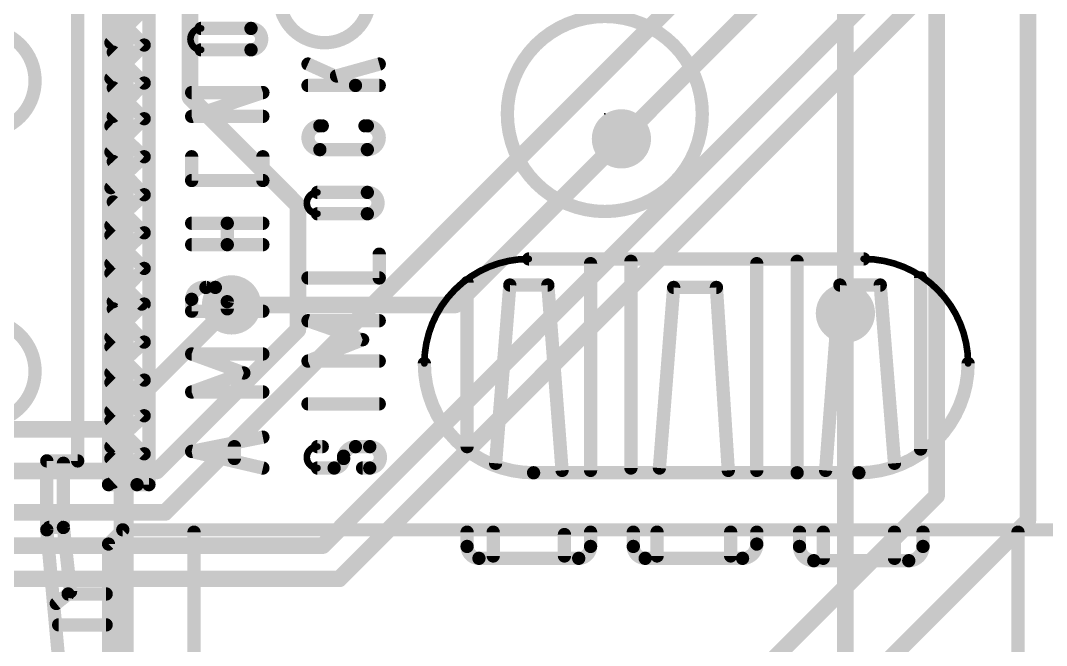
# Model space of a CAD drawing. Extents: x -21.4 to 69.1, y -5.3 to 64.3.
# Drawn here: x 44.78 to 60.48, y 13.59 to 23.15 of the extents above; entities that cross this region are included whole.
import ezdxf

# ---------------------------------------------------------------- set-up
doc = ezdxf.new("R2010")
doc.units = 0
for name, color, linetype in [('1', 12, 'CONTINUOUS'), ('16', 132, 'CONTINUOUS'), ('18', 110, 'CONTINUOUS'), ('21', 40, 'CONTINUOUS'), ('23', 53, 'CONTINUOUS')]:
    doc.layers.add(name, color=color, linetype=linetype)

# ---------------------------------------------------------------- blocks, each defined once
blk = doc.blocks.new('ROUNDV')
at = {"const_width": 0.5}
blk.add_lwpolyline([(0, -0.25, 1), (0, 0.25, 1), (0, -0.25)], format="xyb", dxfattribs=at)

msp = doc.modelspace()

# ---------------------------------------------------------------- linework, layer by layer
at = {"layer": '1', "const_width": 0.254}
for points in [[(46.99, 15.621), (59.69, 28.321)], [(53.975, 21.336), (60.198, 27.559)], [(47.371, 21.971), (47.371, 26.67)], [(49.403, 15.113), (60.96, 26.67)], [(49.657, 14.605), (61.468, 26.416)], [(49.022, 20.32), (47.371, 21.971)], [(49.022, 18.415), (49.022, 20.32)], [(46.101, 16.891), (48.006, 18.796)], [(57.404, 9.099), (57.404, 18.669)], [(46.863, 16.256), (49.022, 18.415)], [(39.243, 16.891), (46.101, 16.891)], [(46.863, 16.256), (39.116, 16.256)], [(38.862, 15.621), (46.99, 15.621)], [(49.403, 15.113), (38.608, 15.113)], [(49.657, 14.605), (38.354, 14.605)]]:
    msp.add_lwpolyline(points, dxfattribs=at)
at = {"layer": '1', "const_width": 0.127}
for points in [[(47.4159, 22.0159, 1), (47.3261, 21.9261)], [(47.3075, 21.971, 1), (47.4345, 21.971)], [(53.9301, 21.3809, 1), (54.0199, 21.2911)], [(49.0855, 20.32, 1), (48.9585, 20.32)], [(48.9771, 20.2751, 1), (49.0669, 20.3649)], [(48.0509, 18.7511, 1), (47.9611, 18.8409)], [(57.4675, 18.669, 1), (57.3405, 18.669)], [(49.0669, 18.3701, 1), (48.9771, 18.4599)], [(48.9585, 18.415, 1), (49.0855, 18.415)], [(46.0561, 16.9359, 1), (46.1459, 16.8461)], [(46.101, 16.8275, 1), (46.101, 16.9545)], [(46.8181, 16.3009, 1), (46.9079, 16.2111)], [(46.863, 16.1925, 1), (46.863, 16.3195)], [(46.9451, 15.6659, 1), (47.0349, 15.5761)], [(46.99, 15.5575, 1), (46.99, 15.6845)], [(49.403, 15.0495, 1), (49.403, 15.1765)], [(49.3581, 15.1579, 1), (49.4479, 15.0681)], [(49.6121, 14.6499, 1), (49.7019, 14.5601)], [(49.657, 14.5415, 1), (49.657, 14.6685)]]:
    msp.add_lwpolyline(points, format="xyb", dxfattribs=at)
at = {"layer": '16'}
for points, const_width in [([(58.801, 15.875), (58.801, 28.829)], 0.254), ([(60.198, 28.702), (60.198, 15.494)], 0.254), ([(57.404, 18.669), (57.404, 28.194)], 0.254), ([(46.355, 12.954), (46.355, 26.035)], 0.3048), ([(51.435, 18.796), (53.975, 21.336)], 0.254), ([(48.006, 18.796), (51.435, 18.796)], 0.254), ([(55.245, 12.319), (58.801, 15.875)], 0.254), ([(60.198, 15.494), (55.753, 11.049)], 0.254)]:
    msp.add_lwpolyline(points, dxfattribs=dict(at, const_width=const_width))
at = {"layer": '16', "const_width": 0.127}
for points in [[(54.0199, 21.2911, 1), (53.9301, 21.3809)], [(48.006, 18.8595, 1), (48.006, 18.7325)], [(51.3901, 18.8409, 1), (51.4799, 18.7511)], [(51.435, 18.7325, 1), (51.435, 18.8595)], [(57.3405, 18.669, 1), (57.4675, 18.669)], [(58.7375, 15.875, 1), (58.8645, 15.875)], [(58.8459, 15.8301, 1), (58.7561, 15.9199)], [(60.1345, 15.494, 1), (60.2615, 15.494)], [(60.2429, 15.4491, 1), (60.1531, 15.5389)]]:
    msp.add_lwpolyline(points, format="xyb", dxfattribs=at)
at = {"layer": '21', "const_width": 0.2032}
for points in [[(45.6506, 30.9143), (45.6506, 16.4095)], [(46.1232, 16.0459), (46.1232, 28.4786)], [(46.7412, 28.2242), (46.7412, 16.0459)], [(46.1596, 22.8076), (46.6685, 23.3165)], [(46.6685, 22.7712), (46.1596, 23.2802)], [(47.541, 23.0257), (48.3044, 23.0257)], [(46.1596, 22.2623), (46.6685, 22.7712)], [(48.3044, 22.6985), (47.541, 22.6985)], [(46.6685, 22.1896), (46.1959, 22.6622)], [(49.1769, 22.4804), (49.9039, 22.1532)], [(50.2675, 22.4804), (49.6131, 22.2986)], [(46.1959, 21.6806), (46.6685, 22.1896)], [(46.6685, 21.6443), (46.1959, 22.1169)], [(49.1769, 22.1532), (49.9039, 22.1532)], [(49.9039, 22.1532), (50.2675, 22.1532)], [(47.3956, 21.6806), (48.4862, 22.0442)], [(48.4862, 22.0442), (47.3956, 22.0442)], [(46.1596, 21.1354), (46.6685, 21.6443)], [(48.4862, 21.6806), (47.3956, 21.6806)], [(46.6685, 21.0626), (46.1596, 21.5352)], [(49.395, 21.5352), (49.3586, 21.5352)], [(50.0857, 21.5352), (50.0493, 21.5352)], [(49.3586, 21.1717), (50.0857, 21.1717)], [(46.1596, 20.5901), (46.6685, 21.0626)], [(46.6685, 20.481), (46.1959, 20.9899)], [(47.3956, 20.6991), (47.3956, 21.0626)], [(48.4862, 21.0626), (48.4862, 20.6991)], [(48.4862, 20.6991), (47.3956, 20.6991)], [(46.1596, 20.0084), (46.6685, 20.481)], [(49.3223, 20.5174), (50.0857, 20.5174)], [(46.6685, 19.8993), (46.1959, 20.3719)], [(50.0857, 20.1902), (49.3223, 20.1902)], [(47.9409, 20.0448), (47.3956, 20.0448)], [(48.4862, 20.0448), (47.9409, 20.0448)], [(47.9409, 19.7176), (47.9409, 20.0448)], [(46.1596, 19.4268), (46.6685, 19.8993)], [(46.6685, 19.3541), (46.1596, 19.863)], [(47.9409, 19.7176), (47.3956, 19.7176)], [(48.4862, 19.7176), (47.9409, 19.7176)], [(50.2675, 19.5722), (50.2675, 19.2086)], [(57.6834, 19.4995), (52.5578, 19.4995)], [(53.5029, 16.264), (53.5029, 19.4268)], [(54.1209, 16.3004), (54.1209, 19.4631)], [(56.0476, 16.264), (56.0476, 19.4268)], [(56.6656, 16.2277), (56.6656, 19.4631)], [(46.1596, 19.2813), (46.6322, 18.8088)], [(46.1959, 18.8451), (46.6685, 19.3541)], [(47.6137, 19.0632), (47.7591, 19.0632)], [(50.2675, 19.2086), (49.1769, 19.2086)], [(51.6125, 16.6276), (51.6125, 19.1359)], [(52.0488, 16.3731), (52.2669, 19.0996)], [(52.2669, 19.0996), (52.8485, 19.0996)], [(52.8485, 19.0996), (53.0666, 16.264)], [(54.5571, 16.3004), (54.7752, 19.0632)], [(54.7752, 19.0632), (55.4296, 19.0632)], [(55.4296, 19.0632), (55.6114, 16.264)], [(57.1018, 16.264), (57.3199, 19.0996)], [(57.3199, 19.0996), (57.9379, 19.0996)], [(57.9379, 19.0996), (58.1561, 16.3731)], [(58.5559, 16.5912), (58.5559, 19.2086)], [(46.1596, 18.2998), (46.6685, 18.8088)], [(47.3956, 18.6997), (47.3956, 18.8815)], [(47.9409, 18.8451), (47.9409, 18.7361)], [(46.6685, 18.2271), (46.1959, 18.7361)], [(48.4862, 18.6997), (47.3956, 18.6997)], [(50.013, 18.2635), (49.1769, 18.5543)], [(49.1769, 18.5543), (50.2675, 18.5543)], [(46.1596, 17.7545), (46.6685, 18.2271)], [(46.6685, 17.6455), (46.1596, 18.1544)], [(49.1769, 17.9363), (50.013, 18.2635)], [(48.1953, 17.7545), (47.3956, 18.0453)], [(47.3956, 18.0453), (48.4862, 18.0453)], [(50.2675, 17.9363), (49.1769, 17.9363)], [(47.3956, 17.4637), (48.1953, 17.7545)], [(46.1596, 17.1729), (46.6685, 17.6455)], [(46.6685, 17.1002), (46.1596, 17.6091)], [(48.4862, 17.4637), (47.3956, 17.4637)], [(49.1769, 17.2819), (50.2675, 17.2819)], [(46.1596, 16.6276), (46.6685, 17.1002)], [(46.6685, 16.5185), (46.1596, 17.0275)], [(47.3956, 16.5549), (48.4862, 16.773)], [(48.4862, 16.3004), (47.3956, 16.5549)], [(48.0499, 16.4458), (48.0499, 16.6276)], [(49.3223, 16.6276), (49.395, 16.6276)], [(50.1221, 16.6276), (49.9039, 16.6276)], [(45.6506, 16.4095), (45.178, 16.4095)], [(45.178, 16.4095), (45.178, 15.3552)], [(46.5595, 16.0459), (46.1596, 16.4458)], [(46.1959, 16.0823), (46.6685, 16.5185)], [(49.7222, 16.4822), (49.7222, 16.4458)], [(45.4325, 15.3916), (45.4325, 16.3731)], [(49.5768, 16.3004), (49.3223, 16.3004)], [(50.013, 16.3004), (50.1221, 16.3004)], [(52.6304, 16.2277), (56.6656, 16.2277)], [(56.6656, 16.2277), (57.6108, 16.2277)], [(46.5595, 16.0459), (46.1232, 16.0459)], [(46.7412, 16.0459), (46.5595, 16.0459)], [(45.178, 15.3552), (45.5416, 11.3927)], [(45.3962, 15.3916), (45.2144, 15.3916)], [(45.5416, 14.41), (45.4325, 15.3916)], [(46.1232, 15.1371), (46.3413, 15.3552)], [(46.3413, 15.3552), (61.028, 15.3552)], [(47.4319, 12.8469), (47.4319, 15.3189)], [(51.6125, 15.3189), (51.6125, 15.1008)], [(52.0124, 14.9553), (52.0124, 15.3189)], [(53.5029, 15.3189), (53.5029, 15.1008)], [(54.1572, 15.3189), (54.1572, 15.1008)], [(54.5208, 14.9553), (54.5208, 15.3189)], [(55.6477, 14.9553), (55.6477, 15.3189)], [(56.0476, 15.3189), (56.0476, 15.1371)], [(56.7019, 15.3189), (56.7019, 15.1008)], [(57.0655, 14.919), (57.0655, 15.3189)], [(58.1561, 14.919), (58.1561, 15.3189)], [(58.5923, 15.3189), (58.5923, 15.1008)], [(60.0464, 12.8469), (60.0464, 15.3189)], [(46.1232, 10.5566), (46.1232, 15.1371)], [(53.103, 14.9553), (53.103, 15.2825)], [(51.7943, 14.919), (53.3211, 14.919)], [(54.339, 14.919), (55.8295, 14.919)], [(56.9201, 14.8826), (58.3741, 14.8826)], [(45.5052, 14.3737), (45.3235, 14.2283)], [(46.0869, 14.3737), (45.5052, 14.3737)], [(45.3598, 13.9011), (46.0869, 13.9011)]]:
    msp.add_lwpolyline(points, dxfattribs=at)
at = {"layer": '21'}
for points, const_width in [([(49.4313, 22.8067, 1), (49.4313, 24.1899, 1), (49.4313, 22.8067)], 0.2032), ([(53.721, 20.2248, 1), (53.721, 23.2092, 1), (53.721, 20.2248)], 0.2032), ([(44.217, 21.4433, 1), (44.217, 23.0067, 1), (44.217, 21.4433)], 0.2032), ([(47.541, 23.0765, 1), (47.541, 22.9749)], 0.1016), ([(48.3044, 22.6985, 1), (48.3044, 23.0257)], 0.2032), ([(48.3044, 23.0765, 1), (48.3044, 22.9749)], 0.1016), ([(48.3044, 22.9749, 1), (48.3044, 23.0765)], 0.1016), ([(47.541, 23.0257, 1), (47.541, 22.6985)], 0.1016), ([(47.541, 23.0003, 1), (47.541, 23.0511)], 0.0508), ([(46.1237, 22.8435, 1), (46.1955, 22.7717)], 0.1016), ([(46.7044, 22.7353, 1), (46.6326, 22.8071)], 0.1016), ([(46.6326, 22.7353, 1), (46.7044, 22.8071)], 0.1016), ([(47.541, 22.7493, 1), (47.541, 22.6477)], 0.1016), ([(48.3044, 22.7493, 1), (48.3044, 22.6477)], 0.1016), ([(48.3044, 22.6477, 1), (48.3044, 22.7493)], 0.1016), ([(46.2318, 22.6981, 1), (46.16, 22.6263)], 0.1016), ([(47.541, 22.6731, 1), (47.541, 22.7239)], 0.0508), ([(49.1977, 22.5267, 1), (49.1561, 22.4341)], 0.1016), ([(50.2811, 22.4315, 1), (50.2539, 22.5293)], 0.1016), ([(46.1237, 22.2982, 1), (46.1955, 22.2264)], 0.1016), ([(49.5995, 22.3475, 1), (49.6267, 22.2497)], 0.1016), ([(46.2318, 22.1528, 1), (46.16, 22.081)], 0.1016), ([(46.7057, 22.155, 1), (46.6313, 22.2242)], 0.1016), ([(46.6326, 22.1537, 1), (46.7044, 22.2255)], 0.1016), ([(49.1769, 22.204, 1), (49.1769, 22.1024)], 0.1016), ([(49.9039, 22.204, 1), (49.9039, 22.1024)], 0.1016), ([(49.8831, 22.1069, 1), (49.9247, 22.1995)], 0.1016), ([(49.9039, 22.1024, 1), (49.9039, 22.204)], 0.1016), ([(50.2675, 22.1024, 1), (50.2675, 22.204)], 0.1016), ([(47.3956, 22.095, 1), (47.3956, 21.9934)], 0.1016), ([(48.5023, 21.996, 1), (48.4701, 22.0924)], 0.1016), ([(48.4862, 21.9934, 1), (48.4862, 22.095)], 0.1016), ([(46.1587, 21.7152, 1), (46.2331, 21.646)], 0.1016), ([(46.7044, 21.6084, 1), (46.6326, 21.6802)], 0.1016), ([(46.6326, 21.6084, 1), (46.7044, 21.6802)], 0.1016), ([(47.3956, 21.7314, 1), (47.3956, 21.6298)], 0.1016), ([(47.3795, 21.7288, 1), (47.4117, 21.6324)], 0.1016), ([(48.4862, 21.6298, 1), (48.4862, 21.7314)], 0.1016), ([(46.1942, 21.5724, 1), (46.125, 21.498)], 0.1016), ([(49.3586, 21.5352, 1), (49.3586, 21.1717)], 0.2032), ([(49.3586, 21.586, 1), (49.3586, 21.4844)], 0.1016), ([(49.3586, 21.4844, 1), (49.3586, 21.586)], 0.1016), ([(49.395, 21.4844, 1), (49.395, 21.586)], 0.1016), ([(50.0493, 21.586, 1), (50.0493, 21.4844)], 0.1016), ([(50.0857, 21.1717, 1), (50.0857, 21.5352)], 0.2032), ([(50.0857, 21.586, 1), (50.0857, 21.4844)], 0.1016), ([(50.0857, 21.4844, 1), (50.0857, 21.586)], 0.1016), ([(46.1237, 21.1713, 1), (46.1955, 21.0995)], 0.1016), ([(49.3586, 21.2225, 1), (49.3586, 21.1209)], 0.1016), ([(49.3586, 21.1209, 1), (49.3586, 21.2225)], 0.1016), ([(50.0857, 21.2225, 1), (50.0857, 21.1209)], 0.1016), ([(50.0857, 21.1209, 1), (50.0857, 21.2225)], 0.1016), ([(46.2331, 21.0245, 1), (46.1587, 20.9553)], 0.1016), ([(46.7031, 21.0254, 1), (46.6339, 21.0998)], 0.1016), ([(46.6339, 21.0254, 1), (46.7031, 21.0998)], 0.1016), ([(47.4464, 21.0626, 1), (47.3448, 21.0626)], 0.1016), ([(48.537, 21.0626, 1), (48.4354, 21.0626)], 0.1016), ([(47.3956, 20.7499, 1), (47.3956, 20.6483)], 0.1016), ([(47.3448, 20.6991, 1), (47.4464, 20.6991)], 0.1016), ([(48.4354, 20.6991, 1), (48.537, 20.6991)], 0.1016), ([(48.4862, 20.6483, 1), (48.4862, 20.7499)], 0.1016), ([(46.125, 20.6273, 1), (46.1942, 20.5529)], 0.1016), ([(46.7031, 20.4438, 1), (46.6339, 20.5182)], 0.1016), ([(49.3223, 20.5682, 1), (49.3223, 20.4666)], 0.1016), ([(50.0857, 20.1902, 1), (50.0857, 20.5174)], 0.2032), ([(50.0857, 20.5682, 1), (50.0857, 20.4666)], 0.1016), ([(50.0857, 20.4666, 1), (50.0857, 20.5682)], 0.1016), ([(46.2318, 20.4078, 1), (46.16, 20.336)], 0.1016), ([(46.6313, 20.4464, 1), (46.7057, 20.5156)], 0.1016), ([(49.3223, 20.5174, 1), (49.3223, 20.1902)], 0.1016), ([(49.3223, 20.492, 1), (49.3223, 20.5428)], 0.0508), ([(49.3223, 20.241, 1), (49.3223, 20.1394)], 0.1016), ([(50.0857, 20.241, 1), (50.0857, 20.1394)], 0.1016), ([(50.0857, 20.1394, 1), (50.0857, 20.241)], 0.1016), ([(47.3956, 20.0956, 1), (47.3956, 19.994)], 0.1016), ([(47.9409, 20.0956, 1), (47.9409, 19.994)], 0.1016), ([(47.9917, 20.0448, 1), (47.8901, 20.0448)], 0.1016), ([(47.9409, 19.994, 1), (47.9409, 20.0956)], 0.1016), ([(48.4862, 19.994, 1), (48.4862, 20.0956)], 0.1016), ([(49.3223, 20.1648, 1), (49.3223, 20.2156)], 0.0508), ([(46.125, 20.0456, 1), (46.1942, 19.9712)], 0.1016), ([(46.1955, 19.8989, 1), (46.1237, 19.8271)], 0.1016), ([(46.6326, 19.8634, 1), (46.7044, 19.9352)], 0.1016), ([(46.7031, 19.8621, 1), (46.6339, 19.9365)], 0.1016), ([(47.3956, 19.7684, 1), (47.3956, 19.6668)], 0.1016), ([(47.9409, 19.7684, 1), (47.9409, 19.6668)], 0.1016), ([(47.9409, 19.6668, 1), (47.9409, 19.7684)], 0.1016), ([(48.4862, 19.6668, 1), (48.4862, 19.7684)], 0.1016), ([(47.8901, 19.7176, 1), (47.9917, 19.7176)], 0.1016), ([(50.3183, 19.5722, 1), (50.2167, 19.5722)], 0.1016), ([(46.125, 19.464, 1), (46.1942, 19.3896)], 0.1016), ([(52.5578, 19.4995, 0.4142), (50.9582, 17.8999)], 0.1016), ([(52.5578, 19.5503, 1), (52.5578, 19.4487)], 0.1016), ([(52.5578, 19.4741, 1), (52.5578, 19.5249)], 0.0508), ([(53.5537, 19.4268, 1), (53.4521, 19.4268)], 0.1016), ([(54.1717, 19.4631, 1), (54.0701, 19.4631)], 0.1016), ([(56.0984, 19.4268, 1), (55.9968, 19.4268)], 0.1016), ([(56.7164, 19.4631, 1), (56.6148, 19.4631)], 0.1016), ([(57.6834, 19.4487, 1), (57.6834, 19.5503)], 0.1016), ([(59.283, 17.8999, 0.4142), (57.6834, 19.4995)], 0.1016), ([(57.6834, 19.5249, 1), (57.6834, 19.4741)], 0.0508), ([(46.1955, 19.3172, 1), (46.1237, 19.2454)], 0.1016), ([(46.7057, 19.3195, 1), (46.6313, 19.3887)], 0.1016), ([(46.6326, 19.3182, 1), (46.7044, 19.39)], 0.1016), ([(47.6137, 19.0632, 0.4685), (47.3956, 18.8815)], 0.2032), ([(47.6137, 19.114, 1), (47.6137, 19.0124)], 0.1016), ([(47.6045, 19.0132, 1), (47.6229, 19.1132)], 0.1016), ([(47.9409, 18.8451, 0.4683), (47.7591, 19.0632)], 0.2032), ([(47.7591, 19.114, 1), (47.7591, 19.0124)], 0.1016), ([(47.7591, 19.0124, 1), (47.7591, 19.114)], 0.1016), ([(49.1769, 19.2594, 1), (49.1769, 19.1578)], 0.1016), ([(50.2167, 19.2086, 1), (50.3183, 19.2086)], 0.1016), ([(50.2675, 19.1578, 1), (50.2675, 19.2594)], 0.1016), ([(51.6633, 19.1359, 1), (51.5617, 19.1359)], 0.1016), ([(52.2669, 19.1504, 1), (52.2669, 19.0488)], 0.1016), ([(52.3175, 19.0955, 1), (52.2163, 19.1037)], 0.1016), ([(52.8992, 19.1035, 1), (52.7978, 19.0957)], 0.1016), ([(52.8485, 19.0488, 1), (52.8485, 19.1504)], 0.1016), ([(54.7752, 19.114, 1), (54.7752, 19.0124)], 0.1016), ([(54.8258, 19.0592, 1), (54.7246, 19.0672)], 0.1016), ([(55.4803, 19.0665, 1), (55.3789, 19.0599)], 0.1016), ([(55.4296, 19.0124, 1), (55.4296, 19.114)], 0.1016), ([(57.3199, 19.1504, 1), (57.3199, 19.0488)], 0.1016), ([(57.3706, 19.0957, 1), (57.2692, 19.1035)], 0.1016), ([(57.9885, 19.1037, 1), (57.8873, 19.0955)], 0.1016), ([(57.9379, 19.0488, 1), (57.9379, 19.1504)], 0.1016), ([(58.6067, 19.2086, 1), (58.5051, 19.2086)], 0.1016), ([(46.1587, 18.8797, 1), (46.2331, 18.8105)], 0.1016), ([(46.5963, 18.7729, 1), (46.6681, 18.8447)], 0.1016), ([(46.7044, 18.7729, 1), (46.6326, 18.8447)], 0.1016), ([(47.4464, 18.8815, 1), (47.3448, 18.8815)], 0.1016), ([(47.3448, 18.8815, 1), (47.4464, 18.8815)], 0.1016), ([(47.9917, 18.8451, 1), (47.8901, 18.8451)], 0.1016), ([(47.8909, 18.8542, 1), (47.9909, 18.836)], 0.1016), ([(46.2331, 18.7707, 1), (46.1587, 18.7015)], 0.1016), ([(47.3956, 18.7505, 1), (47.3956, 18.6489)], 0.1016), ([(47.3448, 18.6997, 1), (47.4464, 18.6997)], 0.1016), ([(47.8901, 18.7361, 1), (47.9917, 18.7361)], 0.1016), ([(48.4862, 18.6489, 1), (48.4862, 18.7505)], 0.1016), ([(44.217, 16.9983, 1), (44.217, 18.5617, 1), (44.217, 16.9983)], 0.2032), ([(49.1936, 18.6023, 1), (49.1602, 18.5063)], 0.1016), ([(49.1769, 18.6051, 1), (49.1769, 18.5035)], 0.1016), ([(50.2675, 18.5035, 1), (50.2675, 18.6051)], 0.1016), ([(46.1237, 18.3357, 1), (46.1955, 18.2639)], 0.1016), ([(46.1955, 18.1903, 1), (46.1237, 18.1185)], 0.1016), ([(46.6313, 18.1925, 1), (46.7057, 18.2617)], 0.1016), ([(46.7031, 18.1899, 1), (46.6339, 18.2643)], 0.1016), ([(50.0315, 18.2162, 1), (49.9945, 18.3108)], 0.1016), ([(49.9963, 18.2155, 1), (50.0297, 18.3115)], 0.1016), ([(47.413, 18.093, 1), (47.3782, 17.9976)], 0.1016), ([(47.3956, 18.0961, 1), (47.3956, 17.9945)], 0.1016), ([(48.4862, 17.9945, 1), (48.4862, 18.0961)], 0.1016), ([(49.1769, 17.9871, 1), (49.1769, 17.8855)], 0.1016), ([(49.1584, 17.9836, 1), (49.1954, 17.889)], 0.1016), ([(50.2675, 17.8855, 1), (50.2675, 17.9871)], 0.1016), ([(50.9582, 17.8999, 0.4142), (52.6304, 16.2277)], 0.2032), ([(51.009, 17.8999, 1), (50.9074, 17.8999)], 0.1016), ([(50.9328, 17.8999, 1), (50.9836, 17.8999)], 0.0508), ([(57.6108, 16.2277, 0.4142), (59.283, 17.8999)], 0.2032), ([(59.3338, 17.8999, 1), (59.2322, 17.8999)], 0.1016), ([(59.2576, 17.8999, 1), (59.3084, 17.8999)], 0.0508), ([(46.125, 17.7917, 1), (46.1942, 17.7173)], 0.1016), ([(48.2127, 17.7068, 1), (48.1779, 17.8022)], 0.1016), ([(48.1779, 17.7068, 1), (48.2127, 17.8022)], 0.1016), ([(46.1955, 17.645, 1), (46.1237, 17.5732)], 0.1016), ([(46.6326, 17.6096, 1), (46.7044, 17.6814)], 0.1016), ([(46.7031, 17.6083, 1), (46.6339, 17.6827)], 0.1016), ([(47.3956, 17.5145, 1), (47.3956, 17.4129)], 0.1016), ([(47.3782, 17.5114, 1), (47.413, 17.416)], 0.1016), ([(48.4862, 17.4129, 1), (48.4862, 17.5145)], 0.1016), ([(49.1769, 17.3327, 1), (49.1769, 17.2311)], 0.1016), ([(50.2675, 17.2311, 1), (50.2675, 17.3327)], 0.1016), ([(46.125, 17.2101, 1), (46.1942, 17.1357)], 0.1016), ([(46.1955, 17.0634, 1), (46.1237, 16.9916)], 0.1016), ([(46.6326, 17.0643, 1), (46.7044, 17.1361)], 0.1016), ([(46.7031, 17.063, 1), (46.6339, 17.1374)], 0.1016), ([(48.4962, 16.7232, 1), (48.4762, 16.8228)], 0.1016), ([(46.125, 16.6648, 1), (46.1942, 16.5904)], 0.1016), ([(47.4071, 16.6044, 1), (47.3841, 16.5054)], 0.1016), ([(47.3856, 16.6047, 1), (47.4056, 16.5051)], 0.1016), ([(48.1007, 16.6276, 1), (47.9991, 16.6276)], 0.1016), ([(49.3223, 16.6276, 1), (49.3223, 16.3004)], 0.1016), ([(49.3223, 16.6784, 1), (49.3223, 16.5768)], 0.1016), ([(49.3223, 16.6022, 1), (49.3223, 16.653)], 0.0508), ([(49.395, 16.5768, 1), (49.395, 16.6784)], 0.1016), ([(49.9039, 16.6276, 0.3509), (49.7222, 16.4822)], 0.2032), ([(49.9039, 16.6784, 1), (49.9039, 16.5768)], 0.1016), ([(49.9039, 16.5768, 1), (49.9039, 16.6784)], 0.1016), ([(50.1221, 16.3004, 1), (50.1221, 16.6276)], 0.2032), ([(50.1221, 16.6784, 1), (50.1221, 16.5768)], 0.1016), ([(50.1221, 16.5768, 1), (50.1221, 16.6784)], 0.1016), ([(51.5617, 16.6276, 1), (51.6633, 16.6276)], 0.1016), ([(45.178, 16.4603, 1), (45.178, 16.3587)], 0.1016), ([(45.2288, 16.4095, 1), (45.1272, 16.4095)], 0.1016), ([(45.6506, 16.3587, 1), (45.6506, 16.4603)], 0.1016), ([(46.1955, 16.4817, 1), (46.1237, 16.4099)], 0.1016), ([(46.6326, 16.4826, 1), (46.7044, 16.5544)], 0.1016), ([(46.703, 16.4812, 1), (46.634, 16.5558)], 0.1016), ([(47.9991, 16.4458, 1), (48.1007, 16.4458)], 0.1016), ([(49.5768, 16.3004, 0.4142), (49.7222, 16.4458)], 0.2032), ([(49.773, 16.4822, 1), (49.6714, 16.4822)], 0.1016), ([(49.773, 16.4458, 1), (49.6714, 16.4458)], 0.1016), ([(49.6726, 16.4933, 1), (49.7718, 16.4711)], 0.1016), ([(49.6714, 16.4458, 1), (49.773, 16.4458)], 0.1016), ([(58.5051, 16.5912, 1), (58.6067, 16.5912)], 0.1016), ([(45.4833, 16.3731, 1), (45.3817, 16.3731)], 0.1016), ([(45.5998, 16.4095, 1), (45.7014, 16.4095)], 0.1016), ([(48.4747, 16.2509, 1), (48.4977, 16.3499)], 0.1016), ([(49.3223, 16.3512, 1), (49.3223, 16.2496)], 0.1016), ([(49.3223, 16.275, 1), (49.3223, 16.3258)], 0.0508), ([(49.5768, 16.3512, 1), (49.5768, 16.2496)], 0.1016), ([(49.5768, 16.2496, 1), (49.5768, 16.3512)], 0.1016), ([(50.013, 16.3512, 1), (50.013, 16.2496)], 0.1016), ([(50.1221, 16.3512, 1), (50.1221, 16.2496)], 0.1016), ([(50.1221, 16.2496, 1), (50.1221, 16.3512)], 0.1016), ([(51.9982, 16.3772, 1), (52.0994, 16.369)], 0.1016), ([(54.0701, 16.3004, 1), (54.1717, 16.3004)], 0.1016), ([(54.5065, 16.3044, 1), (54.6077, 16.2964)], 0.1016), ([(58.1055, 16.369, 1), (58.2067, 16.3772)], 0.1016), ([(52.6304, 16.2785, 1), (52.6304, 16.1769)], 0.1016), ([(52.6304, 16.1769, 1), (52.6304, 16.2785)], 0.1016), ([(53.0159, 16.2601, 1), (53.1173, 16.2679)], 0.1016), ([(53.4521, 16.264, 1), (53.5537, 16.264)], 0.1016), ([(55.5607, 16.2607, 1), (55.6621, 16.2673)], 0.1016), ([(55.9968, 16.264, 1), (56.0984, 16.264)], 0.1016), ([(56.6656, 16.2785, 1), (56.6656, 16.1769)], 0.1016), ([(56.6148, 16.2277, 1), (56.7164, 16.2277)], 0.1016), ([(56.6656, 16.1769, 1), (56.6656, 16.2785)], 0.1016), ([(57.0511, 16.2679, 1), (57.1525, 16.2601)], 0.1016), ([(57.6108, 16.2785, 1), (57.6108, 16.1769)], 0.1016), ([(57.6108, 16.1769, 1), (57.6108, 16.2785)], 0.1016), ([(46.1232, 16.0967, 1), (46.1232, 15.9951)], 0.1016), ([(46.0724, 16.0459, 1), (46.174, 16.0459)], 0.1016), ([(46.1614, 16.1196, 1), (46.2304, 16.045)], 0.1016), ([(46.5595, 16.0967, 1), (46.5595, 15.9951)], 0.1016), ([(46.5236, 16.01, 1), (46.5954, 16.0818)], 0.1016), ([(46.5595, 15.9951, 1), (46.5595, 16.0967)], 0.1016), ([(46.6904, 16.0459, 1), (46.792, 16.0459)], 0.1016), ([(46.7412, 15.9951, 1), (46.7412, 16.0967)], 0.1016), ([(45.2286, 15.3598, 1), (45.1274, 15.3506)], 0.1016), ([(45.1272, 15.3552, 1), (45.2288, 15.3552)], 0.1016), ([(45.2144, 15.4424, 1), (45.2144, 15.3408)], 0.1016), ([(45.483, 15.3972, 1), (45.382, 15.386)], 0.1016), ([(45.3817, 15.3916, 1), (45.4833, 15.3916)], 0.1016), ([(45.3962, 15.3408, 1), (45.3962, 15.4424)], 0.1016), ([(46.3413, 15.406, 1), (46.3413, 15.3044)], 0.1016), ([(46.3772, 15.3193, 1), (46.3054, 15.3911)], 0.1016), ([(47.4827, 15.3189, 1), (47.3811, 15.3189)], 0.1016), ([(51.6633, 15.3189, 1), (51.5617, 15.3189)], 0.1016), ([(52.0632, 15.3189, 1), (51.9616, 15.3189)], 0.1016), ([(53.5537, 15.3189, 1), (53.4521, 15.3189)], 0.1016), ([(54.208, 15.3189, 1), (54.1064, 15.3189)], 0.1016), ([(54.5716, 15.3189, 1), (54.47, 15.3189)], 0.1016), ([(55.6985, 15.3189, 1), (55.5969, 15.3189)], 0.1016), ([(56.0984, 15.3189, 1), (55.9968, 15.3189)], 0.1016), ([(56.7527, 15.3189, 1), (56.6511, 15.3189)], 0.1016), ([(57.1163, 15.3189, 1), (57.0147, 15.3189)], 0.1016), ([(58.2069, 15.3189, 1), (58.1053, 15.3189)], 0.1016), ([(58.6431, 15.3189, 1), (58.5415, 15.3189)], 0.1016), ([(60.0972, 15.3189, 1), (59.9956, 15.3189)], 0.1016), ([(46.174, 15.1371, 1), (46.0724, 15.1371)], 0.1016), ([(53.1538, 15.2825, 1), (53.0522, 15.2825)], 0.1016), ([(55.8295, 14.919, 0.4142), (56.0476, 15.1371)], 0.2032), ([(56.0984, 15.1371, 1), (55.9968, 15.1371)], 0.1016), ([(46.0873, 15.173, 1), (46.1591, 15.1012)], 0.1016), ([(51.6125, 15.1008, 0.4142), (51.7943, 14.919)], 0.2032), ([(51.6633, 15.1008, 1), (51.5617, 15.1008)], 0.1016), ([(51.5617, 15.1008, 1), (51.6633, 15.1008)], 0.1016), ([(53.3211, 14.919, 0.4142), (53.5029, 15.1008)], 0.2032), ([(53.5537, 15.1008, 1), (53.4521, 15.1008)], 0.1016), ([(53.4521, 15.1008, 1), (53.5537, 15.1008)], 0.1016), ([(54.1572, 15.1008, 0.4142), (54.339, 14.919)], 0.2032), ([(54.208, 15.1008, 1), (54.1064, 15.1008)], 0.1016), ([(54.1064, 15.1008, 1), (54.208, 15.1008)], 0.1016), ([(55.9968, 15.1371, 1), (56.0984, 15.1371)], 0.1016), ([(56.7019, 15.1008, 0.4142), (56.9201, 14.8826)], 0.2032), ([(56.7527, 15.1008, 1), (56.6511, 15.1008)], 0.1016), ([(56.6511, 15.1008, 1), (56.7527, 15.1008)], 0.1016), ([(58.3741, 14.8826, 0.4142), (58.5923, 15.1008)], 0.2032), ([(58.6431, 15.1008, 1), (58.5415, 15.1008)], 0.1016), ([(58.5415, 15.1008, 1), (58.6431, 15.1008)], 0.1016), ([(51.7943, 14.9698, 1), (51.7943, 14.8682)], 0.1016), ([(51.7943, 14.8682, 1), (51.7943, 14.9698)], 0.1016), ([(51.9616, 14.9553, 1), (52.0632, 14.9553)], 0.1016), ([(53.0522, 14.9553, 1), (53.1538, 14.9553)], 0.1016), ([(53.3211, 14.9698, 1), (53.3211, 14.8682)], 0.1016), ([(53.3211, 14.8682, 1), (53.3211, 14.9698)], 0.1016), ([(54.339, 14.9698, 1), (54.339, 14.8682)], 0.1016), ([(54.339, 14.8682, 1), (54.339, 14.9698)], 0.1016), ([(54.47, 14.9553, 1), (54.5716, 14.9553)], 0.1016), ([(55.5969, 14.9553, 1), (55.6985, 14.9553)], 0.1016), ([(55.8295, 14.9698, 1), (55.8295, 14.8682)], 0.1016), ([(55.8295, 14.8682, 1), (55.8295, 14.9698)], 0.1016), ([(56.9201, 14.9334, 1), (56.9201, 14.8318)], 0.1016), ([(56.9201, 14.8318, 1), (56.9201, 14.9334)], 0.1016), ([(57.0147, 14.919, 1), (57.1163, 14.919)], 0.1016), ([(58.1053, 14.919, 1), (58.2069, 14.919)], 0.1016), ([(58.3741, 14.9334, 1), (58.3741, 14.8318)], 0.1016), ([(58.3741, 14.8318, 1), (58.3741, 14.9334)], 0.1016), ([(45.5052, 14.4245, 1), (45.5052, 14.3229)], 0.1016), ([(45.5369, 14.334, 1), (45.4735, 14.4134)], 0.1016), ([(45.4911, 14.4044, 1), (45.5921, 14.4156)], 0.1016), ([(46.0869, 14.3229, 1), (46.0869, 14.4245)], 0.1016), ([(45.2918, 14.268, 1), (45.3552, 14.1886)], 0.1016), ([(45.3598, 13.9519, 1), (45.3598, 13.8503)], 0.1016), ([(46.0869, 13.8503, 1), (46.0869, 13.9519)], 0.1016)]:
    msp.add_lwpolyline(points, format="xyb", dxfattribs=dict(at, const_width=const_width))
at = {"layer": '23'}
msp.add_point((53.721, 21.717), dxfattribs=at)

# ---------------------------------------------------------------- block references
at = {"layer": '18', "xscale": 0.9064, "yscale": 0.9064}
for p in [(53.975, 21.336), (53.975, 21.336), (48.006, 18.796), (48.006, 18.796), (57.404, 18.669), (57.404, 18.669)]:
    msp.add_blockref('ROUNDV', p, dxfattribs=at)

doc.saveas('drawing.dxf')
